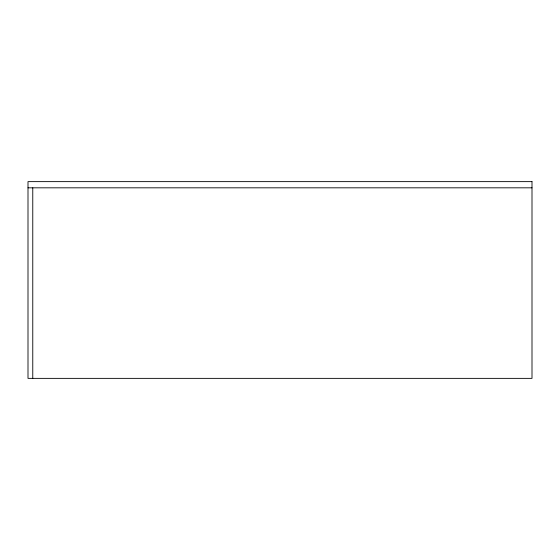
<?xml version="1.0" encoding="UTF-8"?>
<svg xmlns="http://www.w3.org/2000/svg" width="560" height="560" viewBox="0 0 560 560"><rect width="100%" height="100%" fill="white"/><g stroke="black" fill="none" stroke-linecap="round" stroke-linejoin="round"><path stroke-width="0.84" d="M28 187.824L532 187.824M32.767 187.824L32.767 378.371M532 181.629L28 181.629L28 378.371L532 378.371L532 181.629"/></g></svg>
